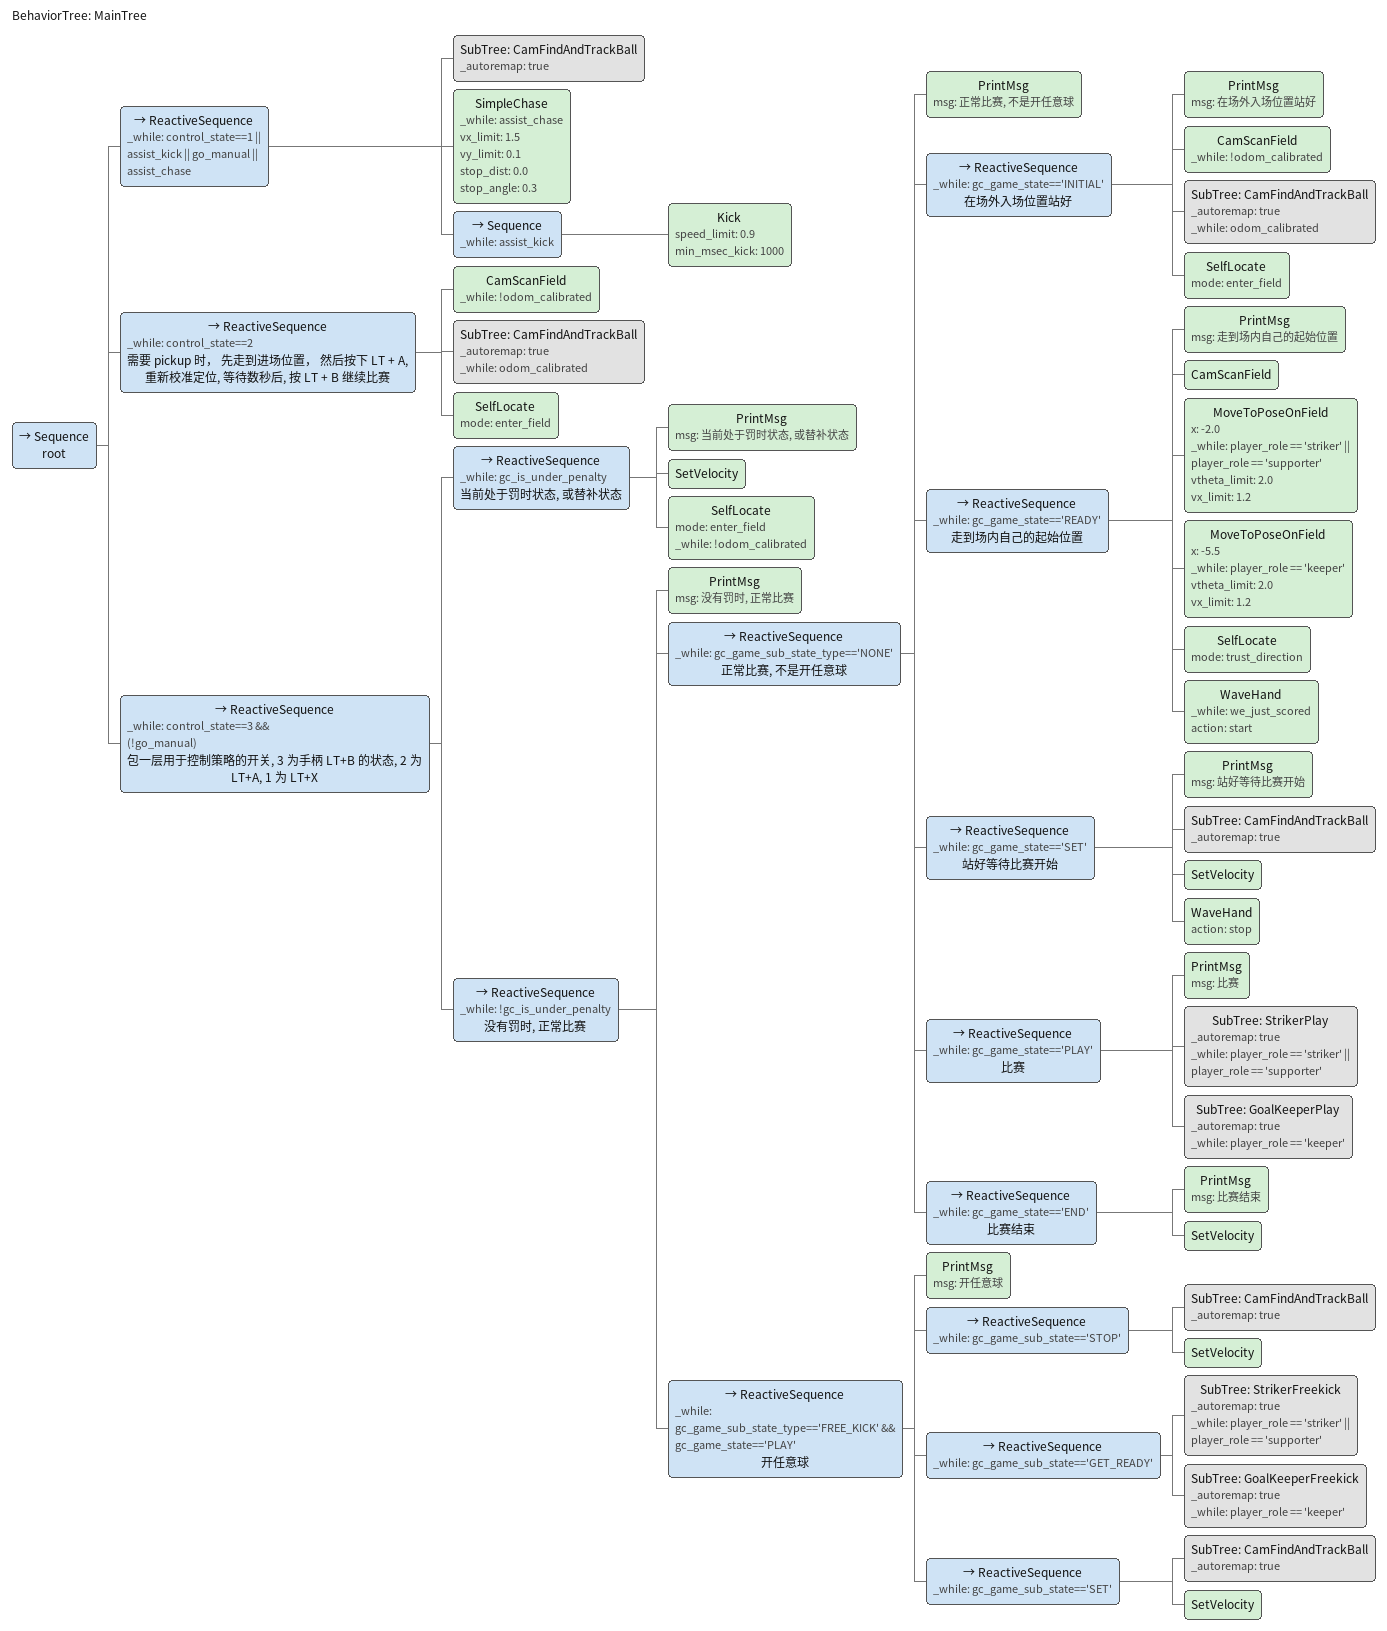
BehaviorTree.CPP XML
<!-- AI 比赛 Demo 专用, 可以接管, 不需要严格按照规则执行 -->

<root BTCPP_format="4">
    <include path="./subtrees/subtree_cam_find_and_track_ball.xml" />
    <include path="./subtrees/subtree_striker_play.xml" />
    <include path="./subtrees/subtree_goal_keeper_play.xml" />
    <include path="./subtrees/subtree_striker_freekick.xml" />
    <include path="./subtrees/subtree_goal_keeper_freekick.xml" />
    <BehaviorTree ID="MainTree">
        <Sequence name="root">
            <ReactiveSequence _while="control_state==1 || assist_kick || go_manual || assist_chase" >
               <SubTree ID="CamFindAndTrackBall" _autoremap="true" />
               <SimpleChase _while="assist_chase" vx_limit="1.5" vy_limit="0.1" stop_dist="0.0" stop_angle="0.3" />
               <Sequence _while="assist_kick">
                  <Kick speed_limit="0.9" min_msec_kick="1000"/>
               </Sequence>
            </ReactiveSequence>

            <ReactiveSequence _while="control_state==2" name="需要 pickup 时， 先走到进场位置， 然后按下 LT + A, 重新校准定位, 等待数秒后, 按 LT + B 继续比赛">
                <CamScanField  _while="!odom_calibrated"/>
                <SubTree ID="CamFindAndTrackBall" _autoremap="true" _while="odom_calibrated" />
                <SelfLocate mode="enter_field" />
                <!--SelfLocateEnterField /-->

            </ReactiveSequence>

            <ReactiveSequence _while="control_state==3 &amp;&amp; (!go_manual)" name="包一层用于控制策略的开关, 3 为手柄 LT+B 的状态, 2 为 LT+A, 1 为 LT+X">

                <ReactiveSequence _while="gc_is_under_penalty" name="当前处于罚时状态, 或替补状态">
                    <PrintMsg msg="当前处于罚时状态, 或替补状态"/>
                    <SetVelocity />
                    <SelfLocate mode="enter_field" _while="!odom_calibrated" />
                    <!--SelfLocateEnterField _while="!odom_calibrated" /-->
                </ReactiveSequence>

                <ReactiveSequence _while="!gc_is_under_penalty" name="没有罚时, 正常比赛">
                    <PrintMsg msg="没有罚时, 正常比赛"/>
                    <ReactiveSequence _while="gc_game_sub_state_type=='NONE'" name="正常比赛, 不是开任意球">
                        <PrintMsg msg="正常比赛, 不是开任意球"/>

                        <ReactiveSequence _while="gc_game_state=='INITIAL'" name="在场外入场位置站好">
                            <PrintMsg msg="在场外入场位置站好"/>
                            <CamScanField _while="!odom_calibrated"/>
                            <SubTree ID="CamFindAndTrackBall" _autoremap="true" _while="odom_calibrated" />
                            <SelfLocate mode="enter_field" />
                            <!--SelfLocateEnterField/-->
                        </ReactiveSequence>

                        <ReactiveSequence _while="gc_game_state=='READY'" name="走到场内自己的起始位置">
                            <PrintMsg msg="走到场内自己的起始位置"/>
                            <CamScanField />
                        <MoveToPoseOnField x="-2.0" _while="player_role == 'striker' || player_role == 'supporter'" vtheta_limit="2.0"  vx_limit="1.2" />
                        <MoveToPoseOnField x="-5.5" _while="player_role == 'keeper'" vtheta_limit="2.0"  vx_limit="1.2" />
                            <SelfLocate mode="trust_direction" />
                            <WaveHand _while="we_just_scored" action="start" />
                        </ReactiveSequence>

                        <ReactiveSequence _while="gc_game_state=='SET'" name="站好等待比赛开始">
                            <PrintMsg msg="站好等待比赛开始"/>
                            <SubTree ID="CamFindAndTrackBall" _autoremap="true" />
                            <SetVelocity />
                            <WaveHand action="stop" />
                        </ReactiveSequence>

                        <ReactiveSequence _while="gc_game_state=='PLAY'" name="比赛">
                            <PrintMsg msg="比赛"/>
                            <SubTree ID="StrikerPlay" _autoremap="true" _while="player_role == 'striker' || player_role == 'supporter'" />
                            <SubTree ID="GoalKeeperPlay" _autoremap="true" _while="player_role == 'keeper'" />
                        </ReactiveSequence>

                        <ReactiveSequence _while="gc_game_state=='END'" name="比赛结束">
                            <PrintMsg msg="比赛结束"/>
                            <SetVelocity />
                        </ReactiveSequence>

                    </ReactiveSequence>

                    <ReactiveSequence _while="gc_game_sub_state_type=='FREE_KICK' &amp;&amp; gc_game_state=='PLAY'" name="开任意球">
                        <PrintMsg msg="开任意球"/>
                        <ReactiveSequence _while="gc_game_sub_state=='STOP'">
                            <SubTree ID="CamFindAndTrackBall" _autoremap="true" />
                            <SetVelocity />
                        </ReactiveSequence>
                        <ReactiveSequence _while="gc_game_sub_state=='GET_READY'">
                            <SubTree ID="StrikerFreekick" _autoremap="true" _while="player_role == 'striker' || player_role == 'supporter'" />
                            <SubTree ID="GoalKeeperFreekick" _autoremap="true" _while="player_role == 'keeper'"/>
                        </ReactiveSequence>
                        <ReactiveSequence _while="gc_game_sub_state=='SET'">
                            <SubTree ID="CamFindAndTrackBall" _autoremap="true" />
                            <SetVelocity />
                        </ReactiveSequence>
                    </ReactiveSequence>

                </ReactiveSequence>

            </ReactiveSequence>
        </Sequence>
    </BehaviorTree>
</root>
